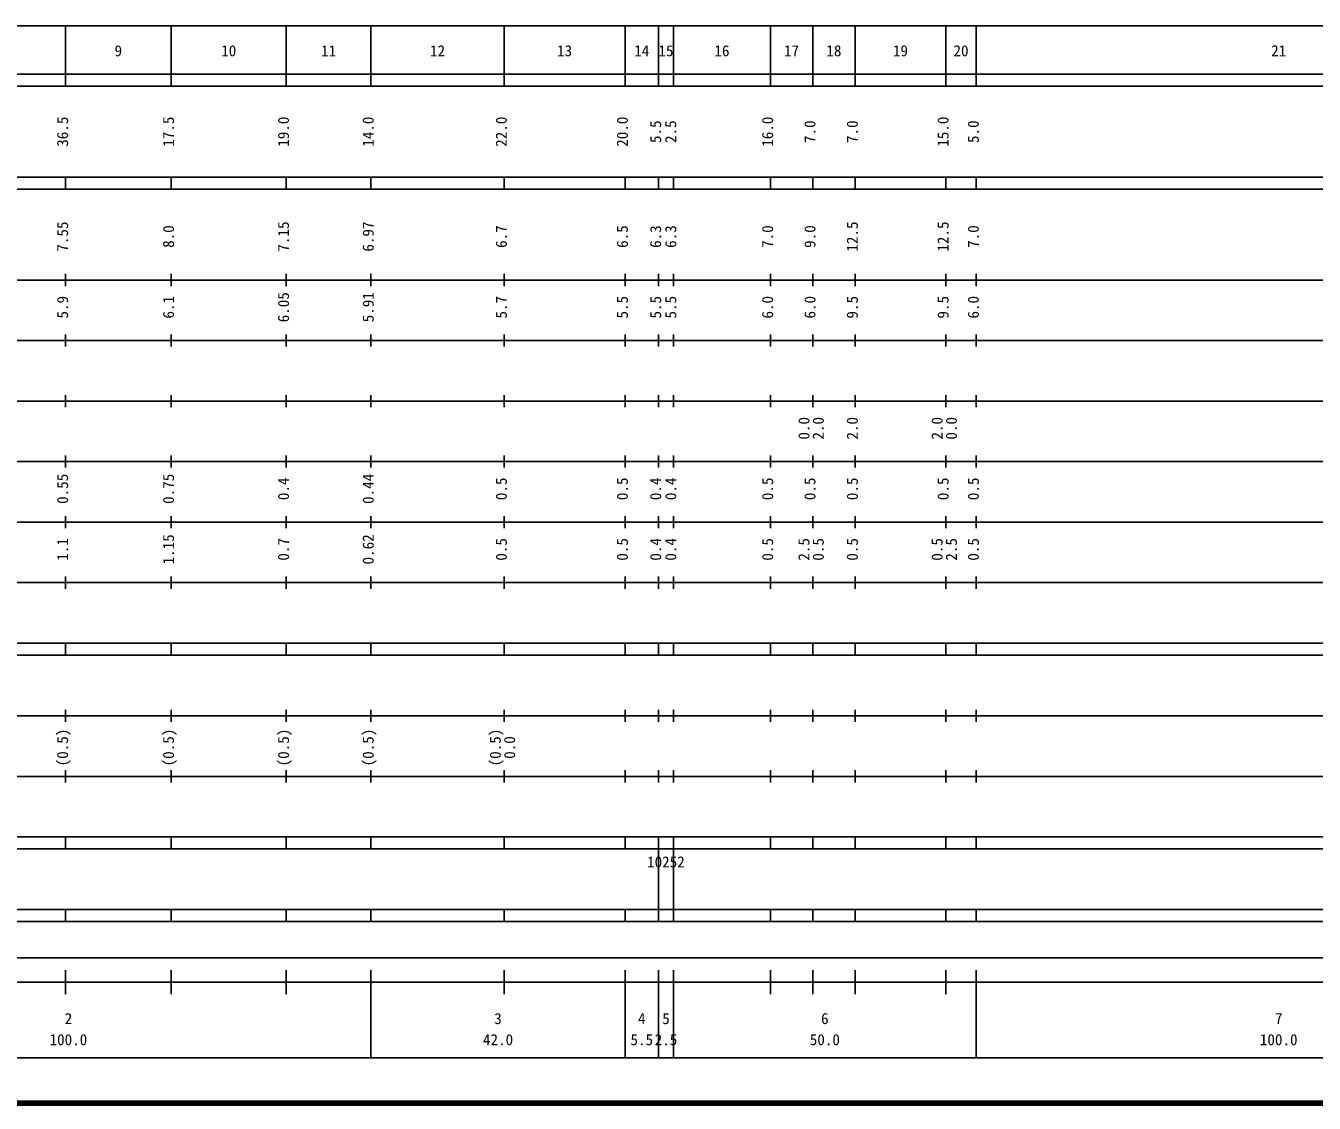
# Model space of a CAD drawing. Units: millimetres on the paper, enlarged 1000 times. Extents: x 40000 to 680000, y 20000 to 380000.
# Drawn here: x 210956 to 423871, y 20000 to 198000 of the extents above; entities that cross this region are included whole.
import ezdxf
from ezdxf.enums import TextEntityAlignment as Align

# ---------------------------------------------------------------- set-up
doc = ezdxf.new("R2010")
doc.units = ezdxf.units.MM
doc.header["$LTSCALE"] = 1000
doc.layers.add('S-TTL', color=2, linetype='Continuous', lineweight=140)
doc.layers.add('S-TTL-BAND', color=7, linetype='Continuous', lineweight=25)
doc.styles.add('ＭＳ ゴシック', font='')
doc.styles.get('ＭＳ ゴシック').set_extended_font_data('MS Gothic')

msp = doc.modelspace()

# ---------------------------------------------------------------- linework, layer by layer
at = {"layer": 'S-TTL'}
msp.add_line((40000, 20000), (680000, 20000), dxfattribs=at)
at = {"layer": 'S-TTL-BAND'}
for p, q in [((68000, 198000), (579000, 198000)), ((217500, 188000), (217500, 198000)), ((235000, 188000), (235000, 198000)), ((254000, 188000), (254000, 198000)), ((268000, 188000), (268000, 198000)), ((290000, 188000), (290000, 198000)), ((310000, 188000), (310000, 198000)), ((315500, 188000), (315500, 198000)), ((318000, 188000), (318000, 198000)), ((334000, 188000), (334000, 198000)), ((341000, 188000), (341000, 198000)), ((348000, 188000), (348000, 198000)), ((363000, 188000), (363000, 198000)), ((368000, 188000), (368000, 198000)), ((40000, 190000), (579000, 190000)), ((40000, 188000), (579000, 188000)), ((40000, 173000), (579000, 173000)), ((217500, 171000), (217500, 173000)), ((235000, 171000), (235000, 173000)), ((254000, 171000), (254000, 173000)), ((268000, 171000), (268000, 173000)), ((290000, 171000), (290000, 173000)), ((310000, 171000), (310000, 173000)), ((315500, 171000), (315500, 173000)), ((318000, 171000), (318000, 173000)), ((334000, 171000), (334000, 173000)), ((341000, 171000), (341000, 173000)), ((348000, 171000), (348000, 173000)), ((363000, 171000), (363000, 173000)), ((368000, 171000), (368000, 173000)), ((40000, 171000), (579000, 171000)), ((40000, 156000), (579000, 156000)), ((217500, 155000), (217500, 157000)), ((235000, 155000), (235000, 157000)), ((254000, 155000), (254000, 157000)), ((268000, 155000), (268000, 157000)), ((290000, 155000), (290000, 157000)), ((310000, 155000), (310000, 157000)), ((315500, 155000), (315500, 157000)), ((318000, 155000), (318000, 157000)), ((334000, 155000), (334000, 157000)), ((341000, 155000), (341000, 157000)), ((348000, 155000), (348000, 157000)), ((363000, 155000), (363000, 157000)), ((368000, 155000), (368000, 157000)), ((217500, 145000), (217500, 147000)), ((235000, 145000), (235000, 147000)), ((254000, 145000), (254000, 147000)), ((268000, 145000), (268000, 147000)), ((290000, 145000), (290000, 147000)), ((310000, 145000), (310000, 147000)), ((315500, 145000), (315500, 147000)), ((318000, 145000), (318000, 147000)), ((334000, 145000), (334000, 147000)), ((341000, 145000), (341000, 147000)), ((348000, 145000), (348000, 147000)), ((363000, 145000), (363000, 147000)), ((368000, 145000), (368000, 147000)), ((46000, 146000), (579000, 146000)), ((217500, 135000), (217500, 137000)), ((235000, 135000), (235000, 137000)), ((254000, 135000), (254000, 137000)), ((268000, 135000), (268000, 137000)), ((290000, 135000), (290000, 137000)), ((310000, 135000), (310000, 137000)), ((315500, 135000), (315500, 137000)), ((318000, 135000), (318000, 137000)), ((334000, 135000), (334000, 137000)), ((341000, 135000), (341000, 137000)), ((348000, 135000), (348000, 137000)), ((363000, 135000), (363000, 137000)), ((368000, 135000), (368000, 137000)), ((52000, 136000), (579000, 136000)), ((46000, 126000), (579000, 126000)), ((217500, 125000), (217500, 127000)), ((235000, 125000), (235000, 127000)), ((254000, 125000), (254000, 127000)), ((268000, 125000), (268000, 127000)), ((290000, 125000), (290000, 127000)), ((310000, 125000), (310000, 127000)), ((315500, 125000), (315500, 127000)), ((318000, 125000), (318000, 127000)), ((334000, 125000), (334000, 127000)), ((341000, 125000), (341000, 127000)), ((348000, 125000), (348000, 127000)), ((363000, 125000), (363000, 127000)), ((368000, 125000), (368000, 127000)), ((52000, 116000), (579000, 116000)), ((217500, 115000), (217500, 117000)), ((235000, 115000), (235000, 117000)), ((254000, 115000), (254000, 117000)), ((268000, 115000), (268000, 117000)), ((290000, 115000), (290000, 117000)), ((310000, 115000), (310000, 117000)), ((315500, 115000), (315500, 117000)), ((318000, 115000), (318000, 117000)), ((334000, 115000), (334000, 117000)), ((341000, 115000), (341000, 117000)), ((348000, 115000), (348000, 117000)), ((363000, 115000), (363000, 117000)), ((368000, 115000), (368000, 117000)), ((217500, 105000), (217500, 107000)), ((235000, 105000), (235000, 107000)), ((254000, 105000), (254000, 107000)), ((268000, 105000), (268000, 107000)), ((290000, 105000), (290000, 107000)), ((310000, 105000), (310000, 107000)), ((315500, 105000), (315500, 107000)), ((318000, 105000), (318000, 107000)), ((334000, 105000), (334000, 107000)), ((341000, 105000), (341000, 107000)), ((348000, 105000), (348000, 107000)), ((363000, 105000), (363000, 107000)), ((368000, 105000), (368000, 107000)), ((46000, 106000), (579000, 106000)), ((40000, 96000), (579000, 96000)), ((217500, 94000), (217500, 96000)), ((235000, 94000), (235000, 96000)), ((254000, 94000), (254000, 96000)), ((268000, 94000), (268000, 96000)), ((290000, 94000), (290000, 96000)), ((310000, 94000), (310000, 96000)), ((315500, 94000), (315500, 96000)), ((318000, 94000), (318000, 96000)), ((334000, 94000), (334000, 96000)), ((341000, 94000), (341000, 96000)), ((348000, 94000), (348000, 96000)), ((363000, 94000), (363000, 96000)), ((368000, 94000), (368000, 96000)), ((40000, 94000), (579000, 94000)), ((49000, 84000), (579000, 84000)), ((217500, 83000), (217500, 85000)), ((235000, 83000), (235000, 85000)), ((254000, 83000), (254000, 85000)), ((268000, 83000), (268000, 85000)), ((290000, 83000), (290000, 85000)), ((310000, 83000), (310000, 85000)), ((315500, 83000), (315500, 85000)), ((318000, 83000), (318000, 85000)), ((334000, 83000), (334000, 85000)), ((341000, 83000), (341000, 85000)), ((348000, 83000), (348000, 85000)), ((363000, 83000), (363000, 85000)), ((368000, 83000), (368000, 85000)), ((217500, 73000), (217500, 75000)), ((235000, 73000), (235000, 75000)), ((254000, 73000), (254000, 75000)), ((268000, 73000), (268000, 75000)), ((290000, 73000), (290000, 75000)), ((310000, 73000), (310000, 75000)), ((315500, 73000), (315500, 75000)), ((318000, 73000), (318000, 75000)), ((334000, 73000), (334000, 75000)), ((341000, 73000), (341000, 75000)), ((348000, 73000), (348000, 75000)), ((363000, 73000), (363000, 75000)), ((368000, 73000), (368000, 75000)), ((40000, 74000), (579000, 74000)), ((40000, 64000), (579000, 64000)), ((217500, 62000), (217500, 64000)), ((235000, 62000), (235000, 64000)), ((254000, 62000), (254000, 64000)), ((268000, 62000), (268000, 64000)), ((290000, 62000), (290000, 64000)), ((310000, 62000), (310000, 64000)), ((315500, 62000), (315500, 64000)), ((318000, 62000), (318000, 64000)), ((334000, 62000), (334000, 64000)), ((341000, 62000), (341000, 64000)), ((348000, 62000), (348000, 64000)), ((363000, 62000), (363000, 64000)), ((368000, 62000), (368000, 64000)), ((40000, 62000), (579000, 62000)), ((315500, 52000), (315500, 62000)), ((318000, 52000), (318000, 62000)), ((40000, 52000), (579000, 52000)), ((217500, 50000), (217500, 52000)), ((235000, 50000), (235000, 52000)), ((254000, 50000), (254000, 52000)), ((268000, 50000), (268000, 52000)), ((290000, 50000), (290000, 52000)), ((310000, 50000), (310000, 52000)), ((315500, 50000), (315500, 52000)), ((318000, 50000), (318000, 52000)), ((334000, 50000), (334000, 52000)), ((341000, 50000), (341000, 52000)), ((348000, 50000), (348000, 52000)), ((363000, 50000), (363000, 52000)), ((368000, 50000), (368000, 52000)), ((40000, 50000), (579000, 50000)), ((71000, 44000), (565000, 44000)), ((217500, 38000), (217500, 42000)), ((235000, 38000), (235000, 42000)), ((254000, 38000), (254000, 42000)), ((268000, 27500), (268000, 42000)), ((290000, 38000), (290000, 42000)), ((310000, 27500), (310000, 42000)), ((315500, 27500), (315500, 42000)), ((318000, 27500), (318000, 42000)), ((334000, 38000), (334000, 42000)), ((341000, 38000), (341000, 42000)), ((348000, 38000), (348000, 42000)), ((363000, 38000), (363000, 42000)), ((368000, 27500), (368000, 42000)), ((40000, 40000), (579000, 40000)), ((68000, 27500), (579000, 27500))]:
    msp.add_line(p, q, dxfattribs=at)

# ---------------------------------------------------------------- texts
at = {"layer": 'S-TTL-BAND', "style": 'ＭＳ ゴシック'}
for s, p in [('9', (226250, 192405)), ('10', (244500, 192405)), ('11', (261000, 192405)), ('12', (279000, 192405)), ('13', (300000, 192405)), ('14', (312750, 192405)), ('15', (316750, 192405)), ('16', (326000, 192405)), ('17', (337500, 192405)), ('18', (344500, 192405)), ('19', (355500, 192405)), ('20', (365500, 192405)), ('21', (418000, 192405)), ('2', (218000, 32523)), ('3', (289000, 32523)), ('4', (312750, 32523)), ('5', (316750, 32523)), ('6', (343000, 32523)), ('7', (418000, 32523)), ('100.0', (218000, 29033)), ('42.0', (289000, 29033)), ('5.5', (312750, 29033)), ('2.5', (316750, 29033)), ('50.0', (343000, 29033)), ('100.0', (418000, 29033))]:
    msp.add_text(s, height=1833, dxfattribs=at).set_placement(p, align=Align.BOTTOM_CENTER)
for s, p in [('36.5', (218500, 180500)), ('17.5', (236000, 180500)), ('19.0', (255000, 180500)), ('14.0', (269000, 180500)), ('22.0', (291000, 180500)), ('20.0', (311000, 180500)), ('5.5', (316500, 180500)), ('2.5', (319000, 180500)), ('16.0', (335000, 180500)), ('7.0', (342000, 180500)), ('7.0', (349000, 180500)), ('15.0', (364000, 180500)), ('5.0', (369000, 180500)), ('7.55', (218500, 163174)), ('8.0', (236000, 163174)), ('7.15', (255000, 163174)), ('6.97', (269000, 163174)), ('6.7', (291000, 163174)), ('6.5', (311000, 163174)), ('6.3', (316500, 163174)), ('6.3', (319000, 163174)), ('7.0', (335000, 163174)), ('9.0', (342000, 163174)), ('12.5', (349000, 163174)), ('12.5', (364000, 163174)), ('7.0', (369000, 163174)), ('6.05', (255000, 151500)), ('5.91', (269000, 151500)), ('5.9', (218500, 151500)), ('6.1', (236000, 151500)), ('5.7', (291000, 151500)), ('5.5', (311000, 151500)), ('5.5', (316500, 151500)), ('5.5', (319000, 151500)), ('6.0', (335000, 151500)), ('6.0', (342000, 151500)), ('9.5', (349000, 151500)), ('9.5', (364000, 151500)), ('6.0', (369000, 151500)), ('0.0', (341000, 131500)), ('2.0', (343370, 131500)), ('2.0', (349000, 131500)), ('2.0', (363000, 131500)), ('0.0', (365370, 131500)), ('0.55', (218500, 121500)), ('0.75', (236000, 121500)), ('0.44', (269000, 121500)), ('0.4', (255000, 121500)), ('0.5', (291000, 121500)), ('0.5', (311000, 121500)), ('0.4', (316500, 121500)), ('0.4', (319000, 121500)), ('0.5', (335000, 121500)), ('0.5', (342000, 121500)), ('0.5', (349000, 121500)), ('0.5', (364000, 121500)), ('0.5', (369000, 121500)), ('1.1', (218500, 111500)), ('1.15', (236000, 111500)), ('0.7', (255000, 111500)), ('0.62', (269000, 111500)), ('0.5', (291000, 111500)), ('0.5', (311000, 111500)), ('0.4', (316500, 111500)), ('0.4', (319000, 111500)), ('0.5', (335000, 111500)), ('2.5', (341000, 111500)), ('0.5', (343370, 111500)), ('0.5', (349000, 111500)), ('0.5', (363000, 111500)), ('2.5', (365370, 111500)), ('0.5', (369000, 111500)), ('(0.5)', (218500, 78764)), ('(0.5)', (236000, 78764)), ('(0.5)', (255000, 78764)), ('(0.5)', (269000, 78764)), ('(0.5)', (290000, 78764)), ('0.0', (292370, 78764))]:
    msp.add_text(s, height=1833, rotation=90, dxfattribs=at).set_placement(p, align=Align.BOTTOM_CENTER)
msp.add_text('10252', height=1833, dxfattribs=at).set_placement((313625, 58405), align=Align.BOTTOM_LEFT)

doc.saveas('drawing.dxf')
